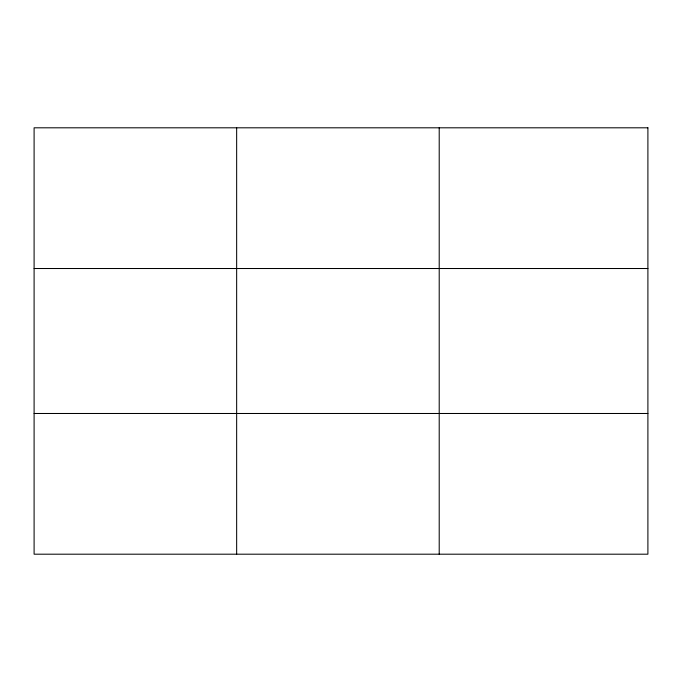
<?xml version="1.0" encoding="UTF-8"?>
<svg xmlns="http://www.w3.org/2000/svg" width="682" height="682" viewBox="0 0 682 682"><rect width="100%" height="100%" fill="white"/><g stroke="black" fill="none" stroke-linecap="round" stroke-linejoin="round"><path stroke-width="1.02" d="M236.654 127.807L236.654 554.193M439.208 127.807L439.208 554.193M34.1 268.512L647.9 268.512M34.1 413.488L647.9 413.488M647.9 127.807L647.9 554.193L34.1 554.193L34.1 127.807L647.9 127.807"/></g></svg>
